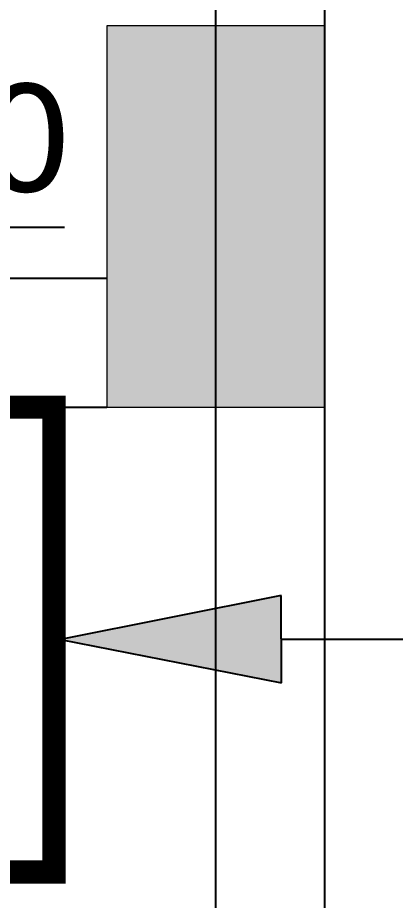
# Model space of a CAD drawing. Header units: millimetres. Extents: x -5691 to 68617, y -23008 to 84113.
# Drawn here: x 41226 to 41755, y 19986 to 21220 of the extents above; entities that cross this region are included whole.
import ezdxf

# ---------------------------------------------------------------- set-up
doc = ezdxf.new("R2010")
doc.units = ezdxf.units.MM
doc.header["$LTSCALE"] = 700
doc.header["$MEASUREMENT"] = 0
for name, color, linetype in [('architactur xref$0$EL - TEXT', 8, 'Continuous'), ('architactur xref$0$EL-LPDB', 8, 'Continuous'), ('architactur xref$0$TEXT', 8, 'Continuous'), ('architactur xref$0$WALL', 8, 'Continuous'), ('rcp$0$X-REF', 8, 'Continuous'), ('X-REF', 8, 'Continuous')]:
    doc.layers.add(name, color=color, linetype=linetype)
doc.styles.add('architactur xref$0$VERDANA', font='verdana.ttf')

# ---------------------------------------------------------------- blocks, each defined once
blk = doc.blocks.new('architactur xref')
at = {"layer": 'architactur xref$0$EL - TEXT'}
blk.add_hatch(color=256, dxfattribs=at).paths.add_polyline_path([(1625.447, 801.2), (1637.605, 803.633), (1637.615, 798.817)])
at = {"layer": 'architactur xref$0$TEXT', "lineweight": 0}
blk.add_hatch(color=256, dxfattribs=at).paths.add_polyline_path([(1628, 814), (1640, 814), (1640, 835), (1628, 835)])
at = {"layer": 'architactur xref$0$EL - TEXT'}
for p, q in [((1604.748, 823.908), (1625.66, 823.908)), ((1637.605, 803.633), (1625.447, 801.2)), ((1637.615, 798.817), (1637.605, 803.633)), ((1625.447, 801.2), (1637.615, 798.817)), ((1637.61, 801.225), (1737.6, 801.225))]:
    blk.add_line(p, q, dxfattribs=at)
at = {"layer": 'architactur xref$0$EL-LPDB', "const_width": 1.28}
blk.add_lwpolyline([(1599.482, 814), (1599.482, 788.4), (1625.082, 788.4), (1625.082, 814), (1599.482, 814)], dxfattribs=at)
at = {"layer": 'architactur xref$0$TEXT', "lineweight": 0}
blk.add_lwpolyline([(1628, 814), (1640, 814), (1640, 835), (1628, 835)], close=True, dxfattribs=at)
at = {"layer": 'architactur xref$0$WALL', "linetype": 'Continuous'}
for p, q in [((1634, 681), (1634, 971)), ((1640, 681), (1640, 971)), ((1530, 821.096), (1628, 821.096)), ((1530, 814), (1628, 814))]:
    blk.add_line(p, q, dxfattribs=at)
at = {"layer": 'architactur xref$0$TEXT', "insert": (1614.248, 828.788), "char_height": 5.9055, "width": 146.57156, "attachment_point": 5, "style": 'architactur xref$0$VERDANA'}
blk.add_mtext('CP-10', dxfattribs=at)
blk = doc.blocks.new('rcp')
at = {"layer": 'rcp$0$X-REF', "xscale": 25.39999999999418, "yscale": 25.39999999999418, "zscale": 25.39999999999418}
blk.add_blockref('architactur xref', (0, 0), dxfattribs=at)

msp = doc.modelspace()

# ---------------------------------------------------------------- block references
at = {"layer": 'X-REF', "ltscale": 8}
msp.add_blockref('rcp', (0, 0), dxfattribs=at)

# ---------------------------------------------------------------- next in the draw order: block references
at = {"layer": 'X-REF', "xscale": 25.39999999999418, "yscale": 25.39999999999418, "zscale": 25.39999999999418}
msp.add_blockref('architactur xref', (0, 0), dxfattribs=at)

doc.saveas('drawing.dxf')
